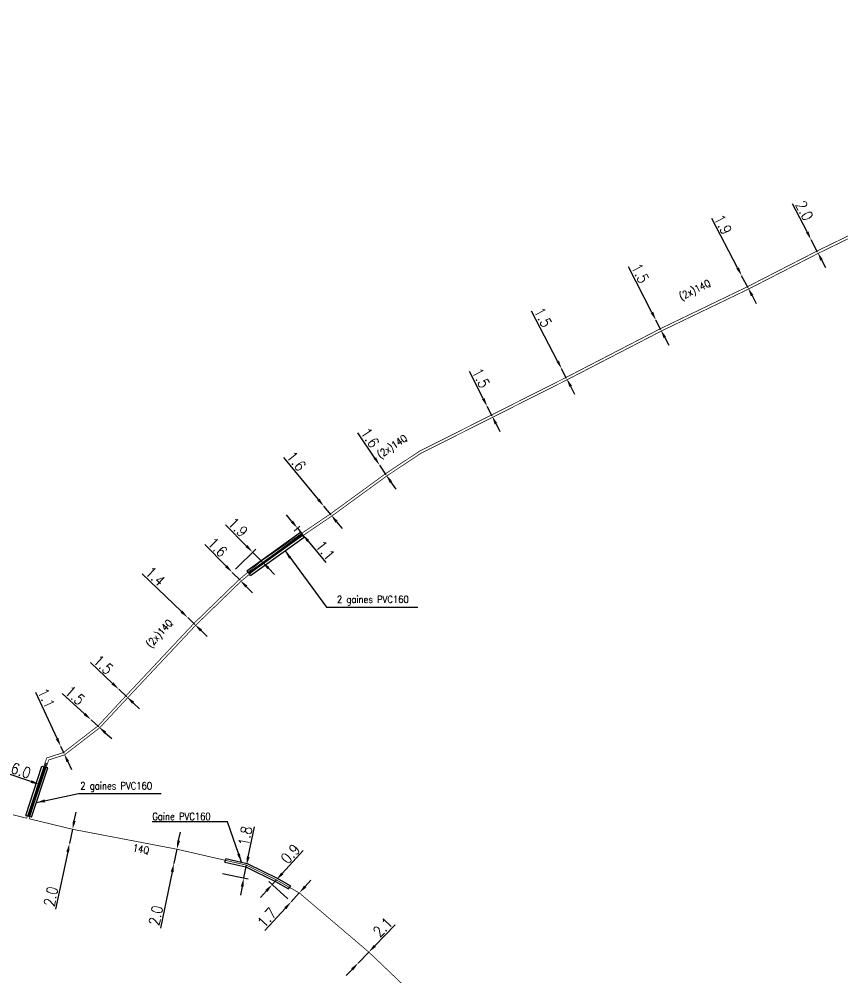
# Model space of a CAD drawing. Header units: millimetres. Extents: x 156000 to 156971, y 123070 to 123996.
# Drawn here: x 156172.2 to 156285.6, y 123850.9 to 123983 of the extents above; entities that cross this region are included whole.
import ezdxf

# ---------------------------------------------------------------- set-up
doc = ezdxf.new("R2010")
doc.units = ezdxf.units.MM
doc.header["$PDMODE"] = 34
doc.linetypes.add('S_ST', pattern=[14, 8, -1.5, 0, -1.5, 0, -1.5, 0, -1.5])
doc.layers.get('Defpoints').update_dxf_attribs({"linetype": 'CONTINUOUS'})
doc.layers.add('S_100', color=5, linetype='CONTINUOUS')
doc.layers.add('S_400', color=7, linetype='CONTINUOUS')
doc.styles.get("Standard").update_dxf_attribs({"font": 'romans.shx', "width": 0.85})
doc.dimstyles.get("Standard").update_dxf_attribs({"dimtxt": 1.5, "dimasz": 1.2, "dimexe": 0.625, "dimexo": 0.625, "dimgap": 0.25, "dimtad": 1, "dimdec": 1, "dimzin": 0, "dimdsep": 46, "dimtxsty": 'Standard', "dimcen": -0.5, "dimadec": 0, "dimazin": 0, "dimtfac": 1, "dimtdec": 1, "dimtmove": 0, "dimatfit": 3, "dimfxl": 0, "dimtolj": 1, "dimtzin": 0, "dimarcsym": 0})

# ---------------------------------------------------------------- blocks, each defined once
blk = doc.blocks.new('*D174')
at = {"layer": 'Defpoints', "color": 0, "linetype": 'Continuous', "transparency": 16777216}
for p in [(156179.54, 123871.24), (156179.12, 123869.28), (156179.12, 123869.28)]:
    blk.add_point(p, dxfattribs=at)
at = {"layer": 'S_100', "color": 0, "linetype": 'Continuous', "lineweight": -2, "transparency": 16777216}
for p, q in [((156179.78, 123872.41), (156180.03, 123873.59)), ((156179.54, 123871.24), (156179.12, 123869.28)), ((156179.74, 123869.15), (156179.74, 123869.15)), ((156178.88, 123868.11), (156177.21, 123860.21))]:
    blk.add_line(p, q, dxfattribs=at)
at = {"layer": 'S_100', "color": 0, "linetype": 'Continuous', "transparency": 16777216}
for points in [[(156179.59, 123872.45), (156179.98, 123872.37), (156179.54, 123871.24)], [(156178.68, 123868.15), (156179.07, 123868.07), (156179.12, 123869.28)]]:
    blk.add_solid(points, dxfattribs=at)
at = {"layer": 'S_100', "color": 0, "linetype": 'Continuous', "transparency": 16777216, "insert": (156176.56, 123861.97), "char_height": 1.5, "attachment_point": 5, "rotation": 78.1133}
blk.add_mtext('\\A1;2.0', dxfattribs=at)
blk = doc.blocks.new('*D175')
at = {"layer": 'Defpoints', "color": 0, "linetype": 'Continuous', "transparency": 16777216}
for p in [(156170.75, 123883.83), (156176.11, 123880.94), (156169.26, 123879.33)]:
    blk.add_point(p, dxfattribs=at)
at = {"layer": 'S_100', "color": 0, "linetype": 'Continuous', "lineweight": -2, "transparency": 16777216}
for p, q in [((156170.55, 123883.24), (156169.06, 123878.74)), ((156175.92, 123880.35), (156174.76, 123876.85)), ((156173.81, 123877.82), (156170.4, 123878.96))]:
    blk.add_line(p, q, dxfattribs=at)
at = {"layer": 'S_100', "color": 0, "linetype": 'Continuous', "transparency": 16777216}
for points in [[(156170.46, 123879.15), (156170.33, 123878.77), (156169.26, 123879.33)], [(156173.88, 123878.01), (156173.75, 123877.63), (156174.95, 123877.44)]]:
    blk.add_solid(points, dxfattribs=at)
at = {"layer": 'S_100', "color": 0, "linetype": 'Continuous', "transparency": 16777216, "insert": (156172.42, 123879.34), "char_height": 1.5, "attachment_point": 5, "rotation": 341.6353}
blk.add_mtext('\\A1;6.0', dxfattribs=at)
blk = doc.blocks.new('*D176')
at = {"layer": 'Defpoints', "color": 0, "linetype": 'Continuous', "transparency": 16777216}
for p in [(156177.91, 123882.67), (156177.91, 123882.67), (156178.38, 123881.67)]:
    blk.add_point(p, dxfattribs=at)
at = {"layer": 'S_100', "color": 0, "linetype": 'Continuous', "lineweight": -2, "transparency": 16777216}
for p, q in [((156177.41, 123883.75), (156174.47, 123890.08)), ((156178.38, 123881.67), (156177.91, 123882.67)), ((156178.88, 123880.58), (156179.39, 123879.49))]:
    blk.add_line(p, q, dxfattribs=at)
at = {"layer": 'S_100', "color": 0, "linetype": 'Continuous', "transparency": 16777216}
for points in [[(156177.59, 123883.84), (156177.23, 123883.67), (156177.91, 123882.67)], [(156179.06, 123880.66), (156178.7, 123880.49), (156178.38, 123881.67)]]:
    blk.add_solid(points, dxfattribs=at)
at = {"layer": 'S_100', "color": 0, "linetype": 'Continuous', "transparency": 16777216, "insert": (156175.93, 123889.31), "char_height": 1.5, "attachment_point": 5, "rotation": 294.9008}
blk.add_mtext('\\A1;1.1', dxfattribs=at)
blk = doc.blocks.new('*D177')
at = {"layer": 'Defpoints', "color": 0, "linetype": 'Continuous', "transparency": 16777216}
for p in [(156182.09, 123886.34), (156182.09, 123886.34), (156183.17, 123885.36)]:
    blk.add_point(p, dxfattribs=at)
at = {"layer": 'S_100', "color": 0, "linetype": 'Continuous', "lineweight": -2, "transparency": 16777216}
for p, q in [((156181.2, 123887.15), (156178.1, 123889.96)), ((156183.17, 123885.36), (156182.09, 123886.34)), ((156183.59, 123885.83), (156183.59, 123885.83)), ((156184.05, 123884.56), (156184.94, 123883.75))]:
    blk.add_line(p, q, dxfattribs=at)
at = {"layer": 'S_100', "color": 0, "linetype": 'Continuous', "transparency": 16777216}
for points in [[(156181.34, 123887.29), (156181.07, 123887), (156182.09, 123886.34)], [(156184.19, 123884.71), (156183.92, 123884.41), (156183.17, 123885.36)]]:
    blk.add_solid(points, dxfattribs=at)
at = {"layer": 'S_100', "color": 0, "linetype": 'Continuous', "transparency": 16777216, "insert": (156179.88, 123889.7), "char_height": 1.5, "attachment_point": 5, "rotation": 317.7445}
blk.add_mtext('\\A1;1.5', dxfattribs=at)
blk = doc.blocks.new('*D178')
at = {"layer": 'Defpoints', "color": 0, "linetype": 'Continuous', "transparency": 16777216}
for p in [(156185.93, 123890.54), (156185.93, 123890.54), (156187.02, 123889.51)]:
    blk.add_point(p, dxfattribs=at)
at = {"layer": 'S_100', "color": 0, "linetype": 'Continuous', "lineweight": -2, "transparency": 16777216}
for p, q in [((156185.05, 123891.36), (156182, 123894.22)), ((156187.02, 123889.51), (156185.93, 123890.54)), ((156187.9, 123888.69), (156188.77, 123887.87))]:
    blk.add_line(p, q, dxfattribs=at)
at = {"layer": 'S_100', "color": 0, "linetype": 'Continuous', "transparency": 16777216}
for points in [[(156185.19, 123891.5), (156184.92, 123891.21), (156185.93, 123890.54)], [(156188.03, 123888.84), (156187.76, 123888.54), (156187.02, 123889.51)]]:
    blk.add_solid(points, dxfattribs=at)
at = {"layer": 'S_100', "color": 0, "linetype": 'Continuous', "transparency": 16777216, "insert": (156183.77, 123893.93), "char_height": 1.5, "attachment_point": 5, "rotation": 316.8313}
blk.add_mtext('\\A1;1.5', dxfattribs=at)
blk = doc.blocks.new('*D179')
at = {"layer": 'Defpoints', "color": 0, "linetype": 'Continuous', "transparency": 16777216}
for p in [(156195.42, 123900.43), (156195.42, 123900.43), (156196.39, 123899.49)]:
    blk.add_point(p, dxfattribs=at)
at = {"layer": 'S_100', "color": 0, "linetype": 'Continuous', "lineweight": -2, "transparency": 16777216}
for p, q in [((156194.56, 123901.26), (156189.16, 123906.46)), ((156196.39, 123899.49), (156195.42, 123900.43)), ((156197.26, 123898.66), (156198.12, 123897.83))]:
    blk.add_line(p, q, dxfattribs=at)
at = {"layer": 'S_100', "color": 0, "linetype": 'Continuous', "transparency": 16777216}
for points in [[(156194.69, 123901.41), (156194.42, 123901.12), (156195.42, 123900.43)], [(156197.39, 123898.81), (156197.12, 123898.52), (156196.39, 123899.49)]]:
    blk.add_solid(points, dxfattribs=at)
at = {"layer": 'S_100', "color": 0, "linetype": 'Continuous', "transparency": 16777216, "insert": (156190.96, 123906.12), "char_height": 1.5, "attachment_point": 5, "rotation": 316.0677}
blk.add_mtext('\\A1;1.4', dxfattribs=at)
blk = doc.blocks.new('*D180')
at = {"layer": 'Defpoints', "color": 0, "linetype": 'Continuous', "transparency": 16777216}
for p in [(156201.56, 123906.67), (156201.56, 123906.67), (156202.65, 123905.57)]:
    blk.add_point(p, dxfattribs=at)
at = {"layer": 'S_100', "color": 0, "linetype": 'Continuous', "lineweight": -2, "transparency": 16777216}
for p, q in [((156200.72, 123907.52), (156197.77, 123910.49)), ((156202.65, 123905.57), (156201.56, 123906.67)), ((156203.5, 123904.71), (156204.34, 123903.86))]:
    blk.add_line(p, q, dxfattribs=at)
at = {"layer": 'S_100', "color": 0, "linetype": 'Continuous', "transparency": 16777216}
for points in [[(156200.86, 123907.66), (156200.58, 123907.38), (156201.56, 123906.67)], [(156203.64, 123904.86), (156203.36, 123904.57), (156202.65, 123905.57)]]:
    blk.add_solid(points, dxfattribs=at)
at = {"layer": 'S_100', "color": 0, "linetype": 'Continuous', "transparency": 16777216, "insert": (156199.53, 123910.14), "char_height": 1.5, "attachment_point": 5, "rotation": 314.7491}
blk.add_mtext('\\A1;1.6', dxfattribs=at)
blk = doc.blocks.new('*D181')
at = {"layer": 'Defpoints', "color": 0, "linetype": 'Continuous', "transparency": 16777216}
for p in [(156204.37, 123909.45), (156205.7, 123908.1), (156201.56, 123906.67)]:
    blk.add_point(p, dxfattribs=at)
at = {"layer": 'S_100', "color": 0, "linetype": 'Continuous', "lineweight": -2, "transparency": 16777216}
for p, q in [((156203.52, 123910.3), (156200.61, 123913.23)), ((156202.01, 123907.11), (156204.81, 123909.89)), ((156205.7, 123908.1), (156204.37, 123909.45)), ((156206.55, 123907.24), (156207.39, 123906.39))]:
    blk.add_line(p, q, dxfattribs=at)
at = {"layer": 'S_100', "color": 0, "linetype": 'Continuous', "transparency": 16777216}
for points in [[(156203.66, 123910.44), (156203.38, 123910.16), (156204.37, 123909.45)], [(156206.69, 123907.39), (156206.41, 123907.1), (156205.7, 123908.1)]]:
    blk.add_solid(points, dxfattribs=at)
at = {"layer": 'S_100', "color": 0, "linetype": 'Continuous', "transparency": 16777216, "insert": (156202.36, 123912.89), "char_height": 1.5, "attachment_point": 5, "rotation": 314.7491}
blk.add_mtext('\\A1;1.9', dxfattribs=at)
blk = doc.blocks.new('*D182')
at = {"layer": 'Defpoints', "color": 0, "linetype": 'Continuous', "transparency": 16777216}
for p in [(156211.35, 123913.41), (156210.56, 123912.76), (156211.26, 123911.91)]:
    blk.add_point(p, dxfattribs=at)
at = {"layer": 'S_100', "color": 0, "linetype": 'Continuous', "lineweight": -2, "transparency": 16777216}
for p, q in [((156209.79, 123913.68), (156209.03, 123914.61)), ((156210.87, 123913.02), (156210.08, 123912.36)), ((156210.56, 123912.76), (156211.26, 123911.91)), ((156212.03, 123910.99), (156214.47, 123908.04))]:
    blk.add_line(p, q, dxfattribs=at)
at = {"layer": 'S_100', "color": 0, "linetype": 'Continuous', "transparency": 16777216}
for points in [[(156209.95, 123913.81), (156209.64, 123913.56), (156210.56, 123912.76)], [(156212.18, 123911.12), (156211.87, 123910.86), (156211.26, 123911.91)]]:
    blk.add_solid(points, dxfattribs=at)
at = {"layer": 'S_100', "color": 0, "linetype": 'Continuous', "transparency": 16777216, "insert": (156214.4, 123909.69), "char_height": 1.5, "attachment_point": 5, "rotation": 309.648}
blk.add_mtext('\\A1;1.1', dxfattribs=at)
blk = doc.blocks.new('*D183')
at = {"layer": 'Defpoints', "color": 0, "linetype": 'Continuous', "transparency": 16777216}
for p in [(156214.2, 123915.78), (156214.2, 123915.78), (156215.19, 123914.58)]:
    blk.add_point(p, dxfattribs=at)
at = {"layer": 'S_100', "color": 0, "linetype": 'Continuous', "lineweight": -2, "transparency": 16777216}
for p, q in [((156213.44, 123916.71), (156208.67, 123922.53)), ((156215.19, 123914.58), (156214.2, 123915.78)), ((156215.95, 123913.65), (156216.71, 123912.72))]:
    blk.add_line(p, q, dxfattribs=at)
at = {"layer": 'S_100', "color": 0, "linetype": 'Continuous', "transparency": 16777216}
for points in [[(156213.6, 123916.83), (156213.29, 123916.58), (156214.2, 123915.78)], [(156216.1, 123913.78), (156215.79, 123913.52), (156215.19, 123914.58)]]:
    blk.add_solid(points, dxfattribs=at)
at = {"layer": 'S_100', "color": 0, "linetype": 'Continuous', "transparency": 16777216, "insert": (156210.39, 123922.01), "char_height": 1.5, "attachment_point": 5, "rotation": 309.3503}
blk.add_mtext('\\A1;1.6', dxfattribs=at)
blk = doc.blocks.new('*D184')
at = {"layer": 'Defpoints', "color": 0, "linetype": 'Continuous', "transparency": 16777216}
for p in [(156221.89, 123921.44), (156221.89, 123921.44), (156222.78, 123920.11)]:
    blk.add_point(p, dxfattribs=at)
at = {"layer": 'S_100', "color": 0, "linetype": 'Continuous', "lineweight": -2, "transparency": 16777216}
for p, q in [((156221.22, 123922.44), (156218.89, 123925.92)), ((156222.78, 123920.11), (156221.89, 123921.44)), ((156223.45, 123919.12), (156224.12, 123918.12))]:
    blk.add_line(p, q, dxfattribs=at)
at = {"layer": 'S_100', "color": 0, "linetype": 'Continuous', "transparency": 16777216}
for points in [[(156221.39, 123922.55), (156221.06, 123922.33), (156221.89, 123921.44)], [(156223.62, 123919.23), (156223.28, 123919), (156222.78, 123920.11)]]:
    blk.add_solid(points, dxfattribs=at)
at = {"layer": 'S_100', "color": 0, "linetype": 'Continuous', "transparency": 16777216, "insert": (156220.55, 123925.23), "char_height": 1.5, "attachment_point": 5, "rotation": 303.8594}
blk.add_mtext('\\A1;1.6', dxfattribs=at)
blk = doc.blocks.new('*D185')
at = {"layer": 'Defpoints', "color": 0, "linetype": 'Continuous', "transparency": 16777216}
for p in [(156236.71, 123929.56), (156236.71, 123929.56), (156237.39, 123928.22)]:
    blk.add_point(p, dxfattribs=at)
at = {"layer": 'S_100', "color": 0, "linetype": 'Continuous', "lineweight": -2, "transparency": 16777216}
for p, q in [((156236.17, 123930.63), (156234.28, 123934.37)), ((156237.39, 123928.22), (156236.71, 123929.56)), ((156237.93, 123927.15), (156238.47, 123926.08))]:
    blk.add_line(p, q, dxfattribs=at)
at = {"layer": 'S_100', "color": 0, "linetype": 'Continuous', "transparency": 16777216}
for points in [[(156236.35, 123930.72), (156235.99, 123930.54), (156236.71, 123929.56)], [(156238.11, 123927.24), (156237.75, 123927.06), (156237.39, 123928.22)]]:
    blk.add_solid(points, dxfattribs=at)
at = {"layer": 'S_100', "color": 0, "linetype": 'Continuous', "transparency": 16777216, "insert": (156235.85, 123933.48), "char_height": 1.5, "attachment_point": 5, "rotation": 296.8014}
blk.add_mtext('\\A1;1.5', dxfattribs=at)
blk = doc.blocks.new('*D186')
at = {"layer": 'Defpoints', "color": 0, "linetype": 'Continuous', "transparency": 16777216}
for p in [(156246.98, 123934.73), (156246.98, 123934.73), (156247.67, 123933.39)]:
    blk.add_point(p, dxfattribs=at)
at = {"layer": 'S_100', "color": 0, "linetype": 'Continuous', "lineweight": -2, "transparency": 16777216}
for p, q in [((156246.43, 123935.79), (156242.83, 123942.71)), ((156247.67, 123933.39), (156246.98, 123934.73)), ((156248.22, 123933.68), (156248.22, 123933.68)), ((156248.22, 123932.33), (156248.77, 123931.26))]:
    blk.add_line(p, q, dxfattribs=at)
at = {"layer": 'S_100', "color": 0, "linetype": 'Continuous', "transparency": 16777216}
for points in [[(156246.6, 123935.88), (156246.25, 123935.7), (156246.98, 123934.73)], [(156248.4, 123932.42), (156248.04, 123932.24), (156247.67, 123933.39)]]:
    blk.add_solid(points, dxfattribs=at)
at = {"layer": 'S_100', "color": 0, "linetype": 'Continuous', "transparency": 16777216, "insert": (156244.41, 123941.84), "char_height": 1.5, "attachment_point": 5, "rotation": 297.4281}
blk.add_mtext('\\A1;1.5', dxfattribs=at)
blk = doc.blocks.new('*D187')
at = {"layer": 'Defpoints', "color": 0, "linetype": 'Continuous', "transparency": 16777216}
for p in [(156259.98, 123941.45), (156259.98, 123941.45), (156260.66, 123940.11)]:
    blk.add_point(p, dxfattribs=at)
at = {"layer": 'S_100', "color": 0, "linetype": 'Continuous', "lineweight": -2, "transparency": 16777216}
for p, q in [((156259.43, 123942.52), (156256.22, 123948.79)), ((156260.66, 123940.11), (156259.98, 123941.45)), ((156261.21, 123939.04), (156261.76, 123937.98))]:
    blk.add_line(p, q, dxfattribs=at)
at = {"layer": 'S_100', "color": 0, "linetype": 'Continuous', "transparency": 16777216}
for points in [[(156259.61, 123942.61), (156259.25, 123942.42), (156259.98, 123941.45)], [(156261.39, 123939.13), (156261.03, 123938.95), (156260.66, 123940.11)]]:
    blk.add_solid(points, dxfattribs=at)
at = {"layer": 'S_100', "color": 0, "linetype": 'Continuous', "transparency": 16777216, "insert": (156257.79, 123947.92), "char_height": 1.5, "attachment_point": 5, "rotation": 297.1099}
blk.add_mtext('\\A1;1.5', dxfattribs=at)
blk = doc.blocks.new('*D188')
at = {"layer": 'Defpoints', "color": 0, "linetype": 'Continuous', "transparency": 16777216}
for p in [(156271.8, 123947.58), (156271.8, 123947.58), (156272.68, 123945.9)]:
    blk.add_point(p, dxfattribs=at)
at = {"layer": 'S_100', "color": 0, "linetype": 'Continuous', "lineweight": -2, "transparency": 16777216}
for p, q in [((156271.24, 123948.65), (156267.67, 123955.47)), ((156272.68, 123945.9), (156271.8, 123947.58)), ((156273.23, 123944.84), (156273.79, 123943.77))]:
    blk.add_line(p, q, dxfattribs=at)
at = {"layer": 'S_100', "color": 0, "linetype": 'Continuous', "transparency": 16777216}
for points in [[(156271.42, 123948.74), (156271.06, 123948.56), (156271.8, 123947.58)], [(156273.41, 123944.93), (156273.06, 123944.75), (156272.68, 123945.9)]]:
    blk.add_solid(points, dxfattribs=at)
at = {"layer": 'S_100', "color": 0, "linetype": 'Continuous', "transparency": 16777216, "insert": (156269.23, 123954.64), "char_height": 1.5, "attachment_point": 5, "rotation": 297.6215}
blk.add_mtext('\\A1;1.9', dxfattribs=at)
blk = doc.blocks.new('*D189')
at = {"layer": 'Defpoints', "color": 0, "linetype": 'Continuous', "transparency": 16777216}
for p in [(156281.37, 123952.55), (156281.37, 123952.55), (156282.27, 123950.82)]:
    blk.add_point(p, dxfattribs=at)
at = {"layer": 'S_100', "color": 0, "linetype": 'Continuous', "lineweight": -2, "transparency": 16777216}
for p, q in [((156280.82, 123953.62), (156278.82, 123957.51)), ((156282.27, 123950.82), (156281.37, 123952.55)), ((156282.82, 123949.75), (156283.37, 123948.69))]:
    blk.add_line(p, q, dxfattribs=at)
at = {"layer": 'S_100', "color": 0, "linetype": 'Continuous', "transparency": 16777216}
for points in [[(156281, 123953.71), (156280.65, 123953.53), (156281.37, 123952.55)], [(156282.99, 123949.84), (156282.64, 123949.66), (156282.27, 123950.82)]]:
    blk.add_solid(points, dxfattribs=at)
at = {"layer": 'S_100', "color": 0, "linetype": 'Continuous', "transparency": 16777216, "insert": (156280.44, 123956.55), "char_height": 1.5, "attachment_point": 5, "rotation": 297.2558}
blk.add_mtext('\\A1;2.0', dxfattribs=at)
blk = doc.blocks.new('*D204')
at = {"layer": 'Defpoints', "color": 0, "linetype": 'Continuous', "transparency": 16777216}
for p in [(156193.93, 123868.49), (156193.52, 123866.53), (156193.52, 123866.53)]:
    blk.add_point(p, dxfattribs=at)
at = {"layer": 'S_100', "color": 0, "linetype": 'Continuous', "lineweight": -2, "transparency": 16777216}
for p, q in [((156194.17, 123869.67), (156194.42, 123870.84)), ((156193.93, 123868.49), (156193.52, 123866.53)), ((156194.54, 123868.36), (156194.54, 123868.36)), ((156194.13, 123866.41), (156194.13, 123866.41)), ((156193.28, 123865.36), (156191.66, 123857.61))]:
    blk.add_line(p, q, dxfattribs=at)
at = {"layer": 'S_100', "color": 0, "linetype": 'Continuous', "transparency": 16777216}
for points in [[(156193.98, 123869.71), (156194.37, 123869.63), (156193.93, 123868.49)], [(156193.08, 123865.4), (156193.47, 123865.32), (156193.52, 123866.53)]]:
    blk.add_solid(points, dxfattribs=at)
at = {"layer": 'S_100', "color": 0, "linetype": 'Continuous', "transparency": 16777216, "insert": (156191.01, 123859.36), "char_height": 1.5, "attachment_point": 5, "rotation": 78.2286}
blk.add_mtext('\\A1;2.0', dxfattribs=at)
blk = doc.blocks.new('*D205')
at = {"layer": 'Defpoints', "color": 0, "linetype": 'Continuous', "transparency": 16777216}
for p in [(156203.53, 123866.29), (156199.63, 123865.26), (156203.17, 123864.52)]:
    blk.add_point(p, dxfattribs=at)
at = {"layer": 'S_100', "color": 0, "linetype": 'Continuous', "lineweight": -2, "transparency": 16777216}
for p, q in [((156203.78, 123867.46), (156204.63, 123871.56)), ((156203.17, 123864.52), (156203.53, 123866.29)), ((156200.24, 123865.13), (156203.78, 123864.4)), ((156202.92, 123863.35), (156202.68, 123862.17))]:
    blk.add_line(p, q, dxfattribs=at)
at = {"layer": 'S_100', "color": 0, "linetype": 'Continuous', "transparency": 16777216}
for points in [[(156203.58, 123867.5), (156203.97, 123867.42), (156203.53, 123866.29)], [(156202.73, 123863.39), (156203.12, 123863.31), (156203.17, 123864.52)]]:
    blk.add_solid(points, dxfattribs=at)
at = {"layer": 'S_100', "color": 0, "linetype": 'Continuous', "transparency": 16777216, "insert": (156203.35, 123870.3), "char_height": 1.5, "attachment_point": 5, "rotation": 78.228}
blk.add_mtext('\\A1;1.8', dxfattribs=at)
blk = doc.blocks.new('*D206')
at = {"layer": 'Defpoints', "color": 0, "linetype": 'Continuous', "transparency": 16777216}
for p in [(156210.81, 123862.46), (156209.69, 123861.24), (156209.69, 123861.24)]:
    blk.add_point(p, dxfattribs=at)
at = {"layer": 'S_100', "color": 0, "linetype": 'Continuous', "lineweight": -2, "transparency": 16777216}
for p, q in [((156211.61, 123863.35), (156212.42, 123864.23)), ((156210.81, 123862.46), (156209.69, 123861.24)), ((156208.89, 123860.35), (156206.06, 123857.26))]:
    blk.add_line(p, q, dxfattribs=at)
at = {"layer": 'S_100', "color": 0, "linetype": 'Continuous', "transparency": 16777216}
for points in [[(156211.47, 123863.48), (156211.76, 123863.21), (156210.81, 123862.46)], [(156208.74, 123860.49), (156209.03, 123860.22), (156209.69, 123861.24)]]:
    blk.add_solid(points, dxfattribs=at)
at = {"layer": 'S_100', "color": 0, "linetype": 'Continuous', "transparency": 16777216, "insert": (156206.33, 123859.04), "char_height": 1.5, "attachment_point": 5, "rotation": 47.6433}
blk.add_mtext('\\A1;1.7', dxfattribs=at)
blk = doc.blocks.new('*D207')
at = {"layer": 'Defpoints', "color": 0, "linetype": 'Continuous', "transparency": 16777216}
for p in [(156207.08, 123863.63), (156207.65, 123864.25), (156209.69, 123861.24)]:
    blk.add_point(p, dxfattribs=at)
at = {"layer": 'S_100', "color": 0, "linetype": 'Continuous', "lineweight": -2, "transparency": 16777216}
for p, q in [((156208.46, 123865.14), (156211.36, 123868.33)), ((156209.23, 123861.66), (156206.61, 123864.05)), ((156207.08, 123863.63), (156207.65, 123864.25)), ((156206.27, 123862.74), (156205.46, 123861.85))]:
    blk.add_line(p, q, dxfattribs=at)
at = {"layer": 'S_100', "color": 0, "linetype": 'Continuous', "transparency": 16777216}
for points in [[(156208.31, 123865.28), (156208.61, 123865.01), (156207.65, 123864.25)], [(156206.12, 123862.87), (156206.42, 123862.6), (156207.08, 123863.63)]]:
    blk.add_solid(points, dxfattribs=at)
at = {"layer": 'S_100', "color": 0, "linetype": 'Continuous', "transparency": 16777216, "insert": (156209.58, 123867.85), "char_height": 1.5, "attachment_point": 5, "rotation": 47.6433}
blk.add_mtext('\\A1;0.9', dxfattribs=at)
blk = doc.blocks.new('*D208')
at = {"layer": 'Defpoints', "color": 0, "linetype": 'Continuous', "transparency": 16777216}
for p in [(156220.39, 123854.3), (156218.93, 123852.79), (156218.93, 123852.79)]:
    blk.add_point(p, dxfattribs=at)
at = {"layer": 'S_100', "color": 0, "linetype": 'Continuous', "lineweight": -2, "transparency": 16777216}
for p, q in [((156221.22, 123855.16), (156224.01, 123858.04)), ((156218.93, 123852.79), (156220.39, 123854.3)), ((156218.1, 123851.92), (156217.26, 123851.06))]:
    blk.add_line(p, q, dxfattribs=at)
at = {"layer": 'S_100', "color": 0, "linetype": 'Continuous', "transparency": 16777216}
for points in [[(156221.08, 123855.3), (156221.37, 123855.02), (156220.39, 123854.3)], [(156217.95, 123852.06), (156218.24, 123851.78), (156218.93, 123852.79)]]:
    blk.add_solid(points, dxfattribs=at)
at = {"layer": 'S_100', "color": 0, "linetype": 'Continuous', "transparency": 16777216, "insert": (156222.31, 123857.73), "char_height": 1.5, "attachment_point": 5, "rotation": 46.0172}
blk.add_mtext('\\A1;2.1', dxfattribs=at)

msp = doc.modelspace()

# ---------------------------------------------------------------- linework, layer by layer
at = {"layer": 'S_100', "linetype": 'S_ST', "ltscale": 0.5, "flags": 128}
msp.add_lwpolyline([(156017.84, 123964.65, 0.1, 0.1, 0), (156017.18, 123960.29, 0.1, 0.1, 0), (156016.67, 123956.86, 0.1, 0.1, 0), (156014.52, 123954.25, 0.1, 0.1, 0), (156014.18, 123951.12, 0.1, 0.1, 0), (156013.21, 123944.06, 0.1, 0.1, 0), (156022.59, 123942.99, 0.1, 0.1, -0.009174), (156022.59, 123942.99, 0.1, 0.1, -0.031597), (156022.59, 123942.99, 0.1, 0.1, -0.000177), (156022.59, 123942.99, 0.1, 0.1, 0), (156026.99, 123942.21, 0.1, 0.1, 0), (156034.86, 123939.72, 0.1, 0.1, 0), (156043.81, 123935.6, 0.1, 0.1, 0), (156053.15, 123930.17, 0.1, 0.1, 0), (156065.31, 123923.46, 0.1, 0.1, 0), (156072.22, 123919.75, 0.1, 0.1, 0), (156081.41, 123914.97, 0.1, 0.1, 0), (156091.1, 123909.91, 0.1, 0.1, 0), (156096.02, 123907.33, 0.1, 0.1, 0), (156107.91, 123901.34, 0.1, 0.1, 0), (156123.71, 123893.47, 0.1, 0.1, 0), (156134.65, 123887.95, 0.1, 0.1, 0), (156148.33, 123881.28, 0.1, 0.1, 0), (156155.45, 123878.46, 0.1, 0.1, 0), (156160.69, 123876.51, 0.1, 0.1, 0), (156170.52, 123873.43, 0.1, 0.1, 0), (156173.22, 123872.77, 0.1, 0.1, 0), (156175.98, 123881.08, 0.1, 0.1, 0), (156178.29, 123881.82, 0.1, 0.1, 0), (156183.05, 123885.49, 0.1, 0.1, 0), (156186.89, 123889.63, 0.1, 0.1, 0), (156196.27, 123899.62, 0.1, 0.1, 0), (156202.54, 123905.7, 0.1, 0.1, 0), (156205.6, 123908.24, 0.1, 0.1, 0), (156211.16, 123912.06, 0.1, 0.1, 0), (156215.08, 123914.72, 0.1, 0.1, 0), (156222.68, 123920.26, 0.1, 0.1, 0), (156227.37, 123923.37, 0.1, 0.1, 0), (156237.31, 123928.37, 0.1, 0.1, 0), (156247.59, 123933.55, 0.1, 0.1, 0), (156260.59, 123940.27, 0.1, 0.1, 0), (156272.6, 123946.06, 0.1, 0.1, 0), (156282.19, 123950.98, 0.1, 0.1, 0), (156301.16, 123960.22, 0.1, 0.1, 0), (156317.71, 123968.4, 0.1, 0.1, 0), (156337.94, 123977.91, 0.1, 0.1, 0), (156343.67, 123980.61, 0.1, 0.1, 0), (156342.66, 123982.76, 0.1, 0.1, 0)], format="xyseb", dxfattribs=at)
at = {"layer": 'S_100', "linetype": 'S_ST', "ltscale": 0.5, "const_width": 0.1, "flags": 128}
msp.add_lwpolyline([(156342.97, 123982.91), (156344.13, 123980.44), (156338.09, 123977.6), (156317.86, 123968.09), (156301.31, 123959.9), (156282.35, 123950.66), (156272.75, 123945.74), (156260.74, 123939.96), (156247.75, 123933.24), (156237.47, 123928.06), (156227.54, 123923.07), (156222.88, 123919.97), (156215.29, 123914.44), (156211.36, 123911.77), (156205.81, 123907.96), (156202.77, 123905.44), (156196.52, 123899.37), (156187.15, 123889.39), (156183.28, 123885.23), (156178.46, 123881.51), (156176.25, 123880.8), (156173.56, 123872.69), (156179.54, 123871.24), (156193.93, 123868.49), (156203.53, 123866.29), (156207.65, 123864.25), (156210.81, 123862.46), (156220.39, 123854.3), (156232.8, 123842.46), (156240.06, 123834.32), (156240.49, 123832.8), (156240.28, 123830.92), (156245.07, 123825.88), (156246.27, 123824.4), (156246.99, 123824.38), (156247.63, 123824.37), (156248.39, 123824.19), (156249.38, 123823.57), (156259.91, 123810.89), (156263.56, 123805.7), (156266.86, 123801.01), (156272.7, 123791.7), (156281.72, 123768.7), (156285.58, 123758.88), (156290.19, 123745.21), (156296.08, 123727.8), (156302.93, 123707.42), (156309.43, 123690.72), (156309.47, 123690.26), (156312.11, 123685.13), (156313.97, 123682.29), (156316.42, 123678.89), (156324.42, 123670.14), (156328.05, 123666.1), (156328.36, 123664.95), (156328.12, 123658.03), (156324.76, 123655.16), (156317.99, 123649.37), (156289.84, 123625.44), (156279.32, 123616.43), (156271.89, 123610.48), (156268.47, 123606.05), (156263.42, 123602.28), (156262.61, 123602.05), (156262.18, 123602.03), (156261.51, 123602.15), (156261.17, 123602.26), (156260.78, 123602.34), (156260.36, 123602.37), (156259.97, 123602.27), (156259.24, 123601.71), (156258.45, 123601), (156257.57, 123600.75), (156256.97, 123600.71), (156256.51, 123600.76), (156255.84, 123601.46), (156253.68, 123604.04), (156248.08, 123599.37), (156245.03, 123603.14), (156239.14, 123610.4), (156237.47, 123612.47), (156235.96, 123611.18)], dxfattribs=at)
at = {"layer": 'S_400', "color": 7, "linetype": 'CONTINUOUS', "ltscale": 0.5}
for p, q in [((156203.59, 123906.89), (156210.95, 123912.21)), ((156203.81, 123906.62), (156211.17, 123911.94)), ((156210.95, 123912.21), (156211.1, 123912.01)), ((156211.24, 123911.81), (156211.1, 123912.01)), ((156211.17, 123911.94), (156211.32, 123911.74)), ((156203.88, 123906.49), (156211.24, 123911.81)), ((156204.1, 123906.22), (156211.47, 123911.54)), ((156211.47, 123911.54), (156211.32, 123911.74)), ((156203.59, 123906.89), (156203.73, 123906.69)), ((156203.88, 123906.49), (156203.73, 123906.69)), ((156203.81, 123906.62), (156203.96, 123906.42)), ((156204.1, 123906.22), (156203.96, 123906.42)), ((156173.08, 123873.15), (156175.33, 123879.94)), ((156173.41, 123873.07), (156175.67, 123879.86)), ((156173.55, 123872.99), (156175.81, 123879.78)), ((156173.89, 123872.91), (156176.14, 123879.7)), ((156175.33, 123879.94), (156175.57, 123879.86)), ((156175.81, 123879.78), (156175.57, 123879.86)), ((156175.67, 123879.86), (156175.9, 123879.78)), ((156176.14, 123879.7), (156175.9, 123879.78)), ((156173.08, 123873.15), (156173.32, 123873.07)), ((156173.55, 123872.99), (156173.32, 123873.07)), ((156173.41, 123873.07), (156173.65, 123872.99)), ((156173.89, 123872.91), (156173.65, 123872.99)), ((156200.55, 123866.71), (156200.61, 123866.96)), ((156200.66, 123867.2), (156200.61, 123866.96)), ((156200.66, 123867.2), (156203.62, 123866.52)), ((156200.55, 123866.71), (156203.45, 123866.05)), ((156203.45, 123866.05), (156207.53, 123864.03)), ((156203.62, 123866.52), (156207.77, 123864.48)), ((156207.77, 123864.48), (156209.58, 123863.46)), ((156207.53, 123864.03), (156209.34, 123863.03)), ((156209.34, 123863.03), (156209.46, 123863.24)), ((156209.58, 123863.46), (156209.46, 123863.24))]:
    msp.add_line(p, q, dxfattribs=at)

# ---------------------------------------------------------------- texts
at = {"layer": 'S_100', "linetype": 'Continuous', "width": 0.85}
for s, rotation, p in [('(2x)14Q', 25.7307, (156263.48, 123944.19)), ('(2x)14Q', 33.668, (156221.96, 123922.35)), ('(2x)14Q', 47.8052, (156190.33, 123896.19)), ('14Q', 349.1933, (156187.79, 123868.22))]:
    msp.add_text(s, height=1, rotation=rotation, dxfattribs=at).set_placement(p)
at = {"layer": 'S_400', "linetype": 'Continuous', "char_height": 1, "attachment_point": 7}
for s, insert in [('\\A1;2 gaines PVC160', (156215.99, 123902.12)), ('\\A1;2 gaines PVC160', (156180.61, 123876.4)), ('\\A1;Gaine PVC160', (156190.54, 123872.51))]:
    msp.add_mtext(s, dxfattribs=dict(at, insert=insert))

# ---------------------------------------------------------------- dimensions: what is measured, and where the dimension line sits
at = {"layer": 'S_100', "linetype": 'Continuous'}
for base, p1, p2, angle, override, picture, middle in [((156281.3745, 123952.553), (156282.2675, 123950.8195), (156281.3745, 123952.553), 297.2558, {"dimscale": 1, "dimlfac": 1, "dimlunit": 2, "dimatfit": 0}, '*D189', (156279.5492, 123956.0962)), ((156271.8, 123947.58), (156272.68, 123945.9), (156271.8, 123947.58), 297.6215, {"dimatfit": 0}, '*D188', (156268.35, 123954.17)), ((156259.98, 123941.45), (156260.66, 123940.11), (156259.98, 123941.45), 297.1099, {"dimatfit": 0}, '*D187', (156256.9, 123947.46)), ((156246.98, 123934.73), (156247.67, 123933.39), (156246.98, 123934.73), 297.4281, {"dimatfit": 0}, '*D186', (156243.52, 123941.38)), ((156236.71, 123929.56), (156237.39, 123928.22), (156236.71, 123929.56), 296.8014, {"dimscale": 1, "dimlfac": 1, "dimlunit": 2, "dimatfit": 0}, '*D185', (156234.96, 123933.03)), ((156221.89, 123921.44), (156222.78, 123920.11), (156221.89, 123921.44), 303.8594, {"dimscale": 1, "dimlfac": 1, "dimlunit": 2, "dimatfit": 0}, '*D184', (156219.72, 123924.67)), ((156214.2, 123915.78), (156215.19, 123914.58), (156214.2, 123915.78), 309.3503, {"dimatfit": 0}, '*D183', (156209.62, 123921.37)), ((156204.37, 123909.45), (156205.7, 123908.1), (156201.56, 123906.67), 314.7491, {"dimatfit": 0}, '*D181', (156201.65, 123912.19)), ((156210.56, 123912.76), (156211.26, 123911.91), (156211.35, 123913.41), 309.648, {"dimatfit": 0}, '*D182', (156213.63, 123909.05)), ((156201.562, 123906.6673), (156202.65320521, 123905.56649521), (156201.562, 123906.6673), 314.74908319, {"dimscale": 1, "dimlfac": 1, "dimlunit": 2, "dimatfit": 0}, '*D180', (156198.82015834, 123909.43326227)), ((156195.4193, 123900.4303), (156196.3915, 123899.4937), (156195.4193, 123900.4303), 316.0677, {"dimatfit": 0}, '*D179', (156190.2631, 123905.3978)), ((156185.93, 123890.54), (156187.02, 123889.51), (156185.93, 123890.54), 316.8313, {"dimscale": 1, "dimlfac": 1, "dimlunit": 2, "dimatfit": 0}, '*D178', (156183.09, 123893.2)), ((156177.91, 123882.67), (156178.38, 123881.67), (156177.91, 123882.67), 294.9008, {"dimatfit": 0}, '*D176', (156175.03, 123888.89)), ((156182.09, 123886.34), (156183.17, 123885.36), (156182.09, 123886.34), 317.7445, {"dimscale": 1, "dimlfac": 1, "dimlunit": 2, "dimatfit": 0}, '*D177', (156179.21, 123888.96)), ((156169.26, 123879.33), (156176.11, 123880.94), (156170.75, 123883.83), 341.6353, {"dimatfit": 0}, '*D175', (156172.11, 123878.39)), ((156179.12, 123869.28), (156179.54, 123871.24), (156179.12, 123869.28), 78.1133, {"dimatfit": 0}, '*D174', (156177.54, 123861.76)), ((156203.17, 123864.52), (156203.53, 123866.29), (156199.63, 123865.26), 78.228, {"dimatfit": 0}, '*D205', (156204.33, 123870.1)), ((156193.52, 123866.53), (156193.93, 123868.49), (156193.52, 123866.53), 78.2286, {"dimatfit": 0}, '*D204', (156191.98, 123859.16)), ((156207.08, 123863.63), (156207.65, 123864.25), (156209.69, 123861.24), 47.6433, {"dimatfit": 0}, '*D207', (156210.31, 123867.18)), ((156209.69, 123861.24), (156210.81, 123862.46), (156209.69, 123861.24), 47.6433, {"dimscale": 1, "dimlfac": 1, "dimlunit": 2, "dimatfit": 0}, '*D206', (156207.07, 123858.36)), ((156218.93, 123852.79), (156220.39, 123854.3), (156218.93, 123852.79), 46.0172, {"dimatfit": 0}, '*D208', (156223.03, 123857.04))]:
    dim = msp.add_linear_dim(base=base, p1=p1, p2=p2, angle=angle, dimstyle='Standard', override=override, dxfattribs=at)
    dim.commit()
    dim.dimension.update_dxf_attribs({"geometry": picture, "text_midpoint": middle, "dimtype": 160})

# ---------------------------------------------------------------- leaders
at = {"layer": 'S_400', "linetype": 'Continuous', "annotation_type": 0, "has_hookline": 1}
for points, hookline_direction, text_width in [([(156208.84, 123909.64), (156214.54, 123901.87), (156215.74, 123901.87)], 0, 11.17), ([(156174.56, 123874.92), (156180.36, 123876.15)], 0, 11.17), ([(156202.82, 123866.71), (156200.89, 123872.26), (156199.69, 123872.26)], 1, 8.9)]:
    msp.add_leader(points, dimstyle='Standard', dxfattribs=dict(at, hookline_direction=hookline_direction, text_width=text_width))

doc.saveas('drawing.dxf')
